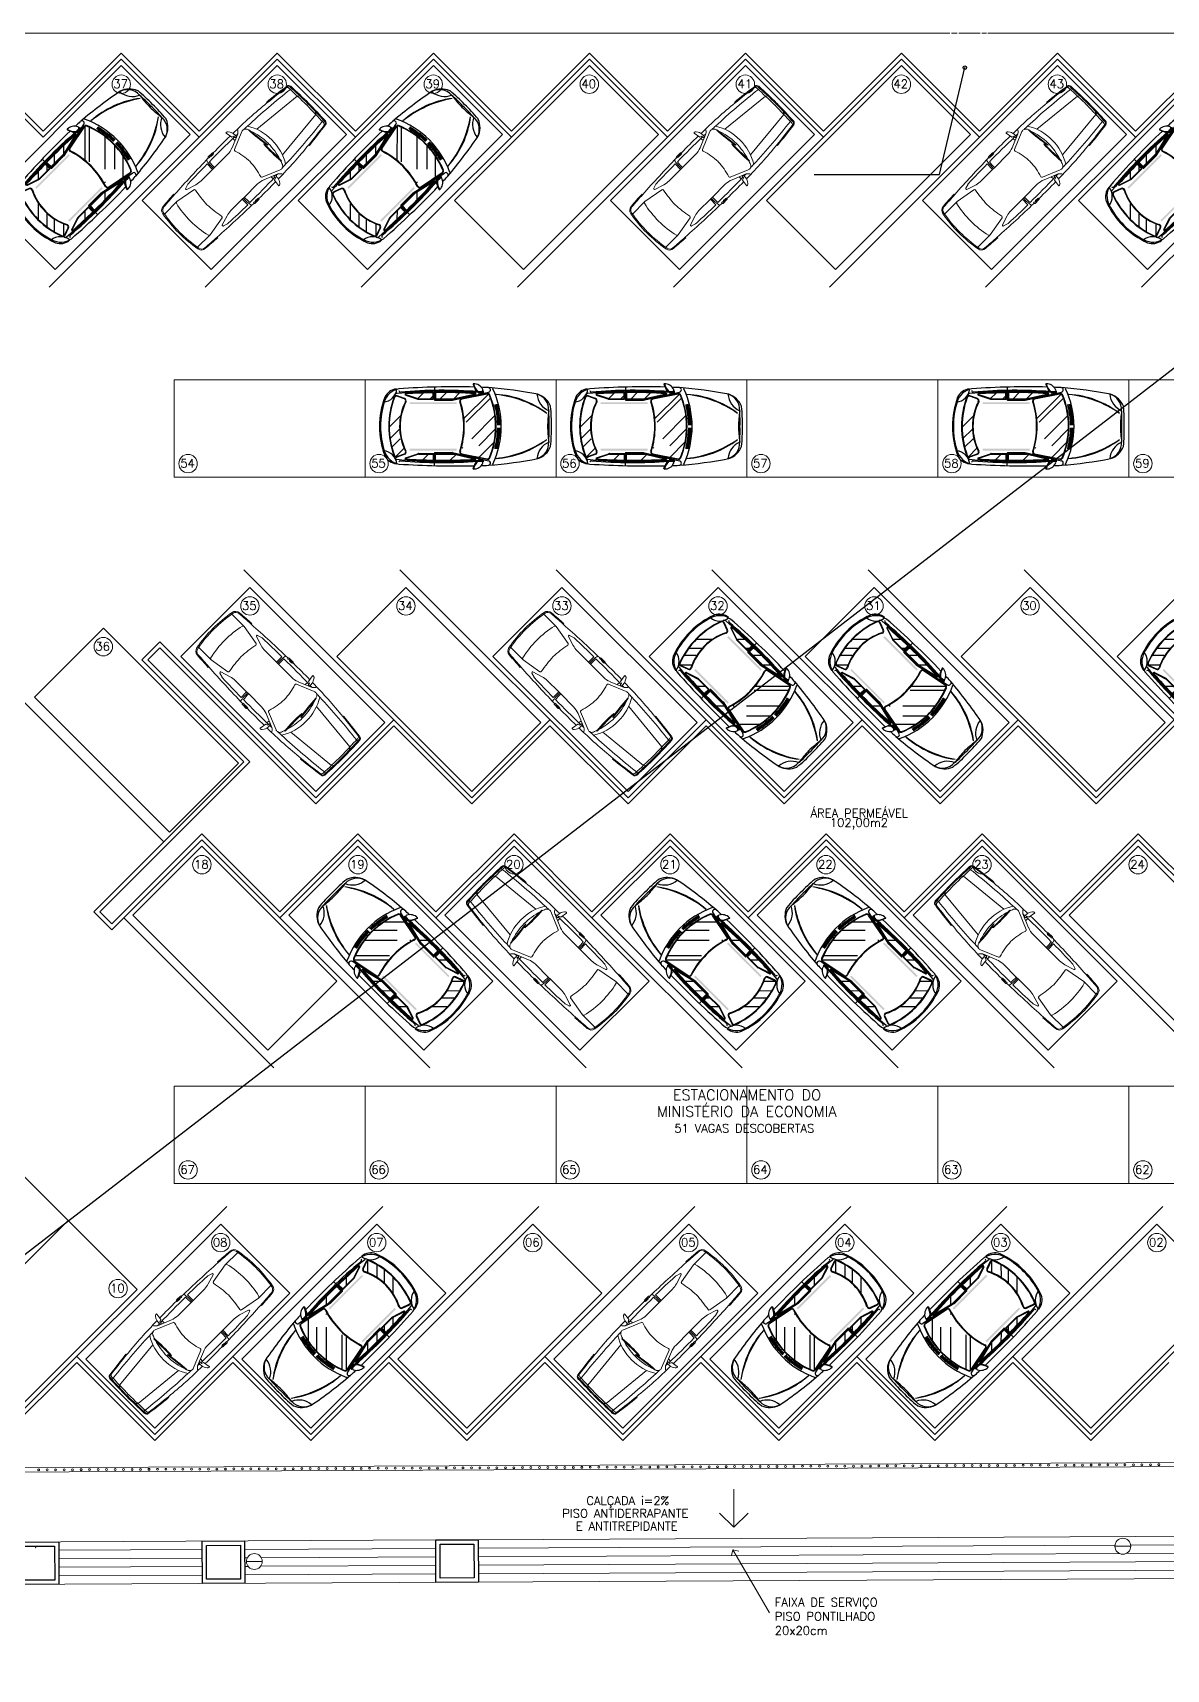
# Model space of a CAD drawing. Extents: x -1057 to 3416, y -340 to 4111.
# Drawn here: x -291.7 to -264.99, y 446.13 to 484.71 of the extents above; entities that cross this region are included whole.
import ezdxf
from ezdxf.enums import TextEntityAlignment as Align

# ---------------------------------------------------------------- set-up
doc = ezdxf.new("R2010")
doc.units = 0
doc.header["$LTSCALE"] = 50
doc.linetypes.add('CONTINU', pattern=[0])
doc.layers.add('0.1', color=8, linetype='Continuous', lineweight=13)
doc.layers.add('layout', color=1, linetype='Continuous')
doc.layers.add('medir projeto', color=6, linetype='Continuous')
doc.styles.add('60x100', font='romans.shx', dxfattribs={"height": 0.2})
doc.styles.add('80X50', font='romans.shx')
doc.styles.get("Standard").update_dxf_attribs({"font": 'romans.shx'})

# ---------------------------------------------------------------- blocks, each defined once
blk = doc.blocks.new('ÁREA')
for p in [(0.00005, 0.00376), (0, 0)]:
    blk.add_attdef('COMPARTIMENTO', text='', height=0.0025).set_placement(p, align=Align.CENTER)
at = {"color": 1}
for p in [(-0.00005, -0.00376), (-0.0001, -0.00752)]:
    blk.add_attdef('ÁREA', text='', height=0.002, dxfattribs=at).set_placement(p, align=Align.CENTER)
blk = doc.blocks.new('Car')
at = {"layer": 'layout', "color": 8}
for p, q in [((-53.8, -202.9), (-70.4, -128.8)), ((-67.3, -131.9), (-57, -183.8)), ((-66.3, -131.7), (-56.1, -183.6)), ((-15.9, -179.3), (-66, -129.1)), ((-8.4, -174.6), (-58.2, -124.8)), ((-44.4, -116.8), (-45.5, -110.7)), ((-42.5, -116.4), (-43.6, -110.2)), ((-41.1, -116), (-42, -109.8)), ((-39.1, -115.6), (-40.1, -109.4)), ((-37.2, -115.2), (-38.1, -108.9)), ((-35.8, -114.9), (-36.5, -108.6)), ((-33.8, -114.5), (-34.6, -108.2)), ((-31.8, -114.1), (-32.6, -107.8)), ((-30.4, -113.9), (-31, -107.6)), ((-28.4, -113.5), (-29, -107.4)), ((-26.4, -113.2), (-27.1, -107.2)), ((-25, -113), (-25.5, -107)), ((-23, -112.8), (-23.5, -106.4)), ((25.2, -163.1), (-22.1, -115.7)), ((-21.2, -112.5), (-21.3, -106.1)), ((-19.2, -112.3), (-19.3, -105.9)), ((-17.2, -112.1), (-17.4, -105.7)), ((-15.7, -111.9), (-15.7, -105.5)), ((-13.7, -111.8), (-13.7, -105.3)), ((-11.7, -111.6), (-11.7, -105.2)), ((-9.7, -111.5), (-9.7, -105.1)), ((-7.7, -111.4), (-7.7, -105)), ((-5.7, -111.3), (-5.7, -104.9)), ((-3.7, -111.3), (-3.7, -104.8)), ((3.7, -111.3), (3.7, -104.8)), ((39.6, -148.7), (5.2, -114.3)), ((5.7, -111.3), (5.7, -104.9)), ((7.7, -111.4), (7.7, -105)), ((9.7, -111.5), (9.7, -105.1)), ((11.7, -111.6), (11.7, -105.2)), ((13.7, -111.8), (13.7, -105.3)), ((15.7, -111.9), (15.7, -105.5)), ((17.2, -112.1), (17.4, -105.7)), ((19.2, -112.3), (19.3, -105.9)), ((21.2, -112.5), (21.3, -106.1)), ((23, -112.8), (23.5, -106.4)), ((25, -113), (25.5, -107)), ((26.4, -113.2), (27.1, -107.2)), ((28.4, -113.5), (29, -107.4)), ((30.4, -113.9), (31, -107.6)), ((31.8, -114.1), (32.6, -107.8)), ((63.1, -148), (32.6, -117.5)), ((33.8, -114.5), (34.6, -108.2)), ((35.8, -114.9), (36.5, -108.6)), ((37.2, -115.2), (38.1, -108.9)), ((39.1, -115.6), (40.1, -109.4)), ((41.1, -116), (42, -109.8)), ((42.5, -116.4), (43.6, -110.2)), ((44.4, -116.8), (45.5, -110.7)), ((53.8, -202.9), (70.4, -128.8)), ((56.1, -183.6), (66.3, -131.7)), ((57, -183.8), (67.3, -131.9)), ((-86.3, -160.6), (-73.2, -154.7)), ((-72.4, -154), (-71.3, -150.4)), ((-71.4, -149.7), (-71.5, -143.3)), ((-70.4, -149.4), (-70.5, -140)), ((-69.4, -149.1), (-69.5, -139.9)), ((-68.4, -148.9), (-68.7, -139.9)), ((-56.9, -198.5), (-67, -155.8)), ((-55.9, -198.3), (-66, -155.6)), ((55.9, -198.3), (66, -155.6)), ((56.9, -198.5), (67, -155.8)), ((68.4, -148.9), (68.7, -139.9)), ((69.4, -149.1), (69.5, -139.9)), ((70.4, -149.4), (70.5, -140)), ((72.4, -154), (71.3, -150.4)), ((71.4, -149.7), (71.5, -143.3)), ((86.3, -160.6), (73.2, -154.7)), ((-56.8, -200.2), (-68.8, -188.2)), ((-56.8, -237.2), (-56.8, -199.5)), ((-55.8, -237.2), (-55.8, -199.5)), ((44.8, -182.6), (43.4, -181.3)), ((55.8, -237.2), (55.8, -199.5)), ((56.8, -237.2), (56.8, -199.5)), ((69.3, -207.1), (57.6, -195.4)), ((-56.8, -227.8), (-69.3, -215.2)), ((-53.8, -238.7), (-53.8, -203.1)), ((53.8, -238.7), (53.8, -203.1)), ((-80.7, -239.7), (-54.8, -239.7)), ((-68.3, -237.2), (-69.2, -236.3)), ((-69.1, -237.2), (-56.8, -237.2)), ((-69.1, -238.2), (-56.8, -238.2)), ((-56.8, -241.4), (-69, -241.4)), ((-56.8, -242.4), (-69, -242.4)), ((-57, -273.8), (-68.3, -262.5)), ((-56.8, -248.7), (-62.9, -242.6)), ((-56.8, -272.4), (-56.8, -242.4)), ((-55.8, -272.4), (-55.8, -242.4)), ((80.7, -239.7), (54.8, -239.7)), ((55.8, -272.4), (55.8, -242.4)), ((69.1, -237.2), (56.8, -237.2)), ((69.1, -238.2), (56.8, -238.2)), ((56.8, -241.4), (69, -241.4)), ((56.8, -242.4), (69, -242.4)), ((56.8, -272.4), (56.8, -242.4)), ((68.3, -263.5), (56.8, -251.9)), ((-65.1, -298.3), (-57, -273.6)), ((-64.2, -298.6), (-56, -273.9)), ((-57.2, -300.9), (-62.7, -316.3)), ((-56.3, -301.3), (-61.8, -316.6)), ((61.9, -318.8), (44.9, -301.8)), ((64.2, -298.6), (56, -273.9)), ((61.8, -316.6), (56.3, -301.3)), ((65.1, -298.3), (57, -273.6)), ((62.7, -316.3), (57.2, -300.9)), ((1.6, -332.4), (-21.8, -309)), ((25.1, -330.6), (5.5, -311)), ((42.5, -327), (25.2, -309.8))]:
    blk.add_line(p, q, dxfattribs=at)
for centre, radius, start, end in [((-7.8, -326.7), 326.8, 88.6351, 95.7726), ((7.8, -326.7), 326.8, 84.2274, 91.3649), ((866.8, -205.6), 949.5, 169.2081, 175.3433), ((-34.3, -38.3), 32.9, 86.5625, 164.4958), ((-69, 10.4), 40, 274.3393, 336.719), ((-25.6, -41.2), 42.5, 111.779, 161.6544), ((122.7, -124.6), 188.5, 142.4297, 176.6237), ((155.6, -136.8), 222.3, 145.0929, 173.9605), ((-40.2, -4.5), 3, 97.674, 111.779), ((-10, -339.3), 334.6, 88.282, 93.8135), ((10.1, 328.4), 336.5, 262.7695, 268.2851), ((10, -339.3), 334.6, 86.1865, 91.718), ((-10.1, 328.4), 336.5, 271.7149, 277.2305), ((-155.6, -136.8), 222.3, 6.0395, 34.9071), ((-122.7, -124.6), 188.5, 3.3763, 37.5703), ((69, 10.4), 40, 203.281, 265.6607), ((34.3, -38.3), 32.9, 15.5042, 93.4375), ((40.2, -4.5), 3, 68.221, 82.326), ((25.6, -41.2), 42.5, 18.3456, 68.221), ((-866.8, -205.6), 949.5, 4.6567, 10.7919), ((1565.6, -198.2), 1646.7, 177.6205, 178.0972), ((-75, -129.5), 4.65, 8.7491, 183.5185), ((-77.8, -119.2), 1, 174.7727, 295.0781), ((0.5, -286.5), 183.7, 90, 115.0781), ((-62.4, -130.8), 5, 111.9536, 193.3017), ((-62.4, -130.8), 4, 111.9536, 193.5543), ((-64.4, -113.6), 1, 172.7258, 290.5969), ((0, -280.4), 167.2, 90.0065, 112.6232), ((0, -280.4), 166.2, 90.0085, 112.6252), ((-0.5, -286.5), 183.7, 64.9219, 90), ((0, -280.4), 167.2, 67.3768, 89.9935), ((0, -280.4), 166.2, 67.3768, 89.9935), ((62.4, -130.8), 4.01, 346.5287, 68.1294), ((64.4, -113.6), 1, 249.4031, 7.2742), ((62.4, -130.8), 5, 346.6983, 68.0464), ((75, -129.5), 4.65, 356.4815, 171.2509), ((77.8, -119.2), 1, 244.9219, 5.2273), ((-1565.6, -198.2), 1646.7, 1.9028, 2.3795), ((-67, -159.1), 20.4, 115.2032, 181.9349), ((-94.9, -128.7), 32, 283.4706, 317.3927), ((-86.5, -159.6), 1, 193.8166, 282.2331), ((1565.6, -198.2), 1646.7, 178.6017, 183.9759), ((-74.5, -143.4), 3, 0.889, 115.2032), ((940.7, -224.1), 1014.7, 175.8385, 184.8151), ((-72.5, -140.1), 1, 0.889, 98.0676), ((936.4, -221.1), 1008.4, 175.9397, 185.4333), ((-72.4, -149.7), 1, 287.9404, 0.889), ((-71.5, -140), 1, 0.889, 95.2234), ((-71.4, -149.4), 1, 285.265, 0.889), ((-70.5, -139.9), 1, 0.889, 92.3899), ((770.4, -218.9), 840.8, 175.6929, 181.2505), ((-70.4, -149.1), 1, 282.6212, 0.889), ((-69.7, -139.9), 1, 2.0031, 90.1843), ((770.4, -218.9), 839.8, 175.6943, 181.2501), ((-69.4, -148.9), 1, 280.1196, 2.0031), ((-67, -155.8), 1, 13.3017, 174.5453), ((67, -155.8), 1, 5.4547, 166.6983), ((-770.4, -218.9), 839.8, 358.7499, 4.3057), ((-936.4, -221.1), 1008.4, 354.5667, 4.0603), ((-770.4, -218.9), 840.8, 358.7495, 4.3071), ((69.4, -148.9), 1, 177.9969, 259.8804), ((69.7, -139.9), 1, 89.8157, 177.9969), ((70.4, -149.1), 1, 179.111, 257.3788), ((70.5, -139.9), 1, 87.6101, 179.111), ((71.4, -149.4), 1, 179.111, 254.735), ((71.5, -140), 1, 84.7766, 179.111), ((-940.7, -224.1), 1014.7, 355.1849, 4.1615), ((94.9, -128.7), 32, 222.6073, 256.5294), ((72.4, -149.7), 1, 179.111, 252.0596), ((72.5, -140.1), 1, 81.9324, 179.111), ((74.5, -143.4), 3, 64.7968, 179.111), ((73.4, -153.7), 1, 196.4299, 257.7669), ((67, -159.1), 20.4, 358.0651, 64.7968), ((-1565.6, -198.2), 1646.7, 356.0241, 1.3983), ((86.5, -159.6), 1, 257.7669, 346.1834), ((-52.2, -182.7), 5, 193.3017, 287.8184), ((-60.8, -199.5), 4, 360, 13.3017), ((-52.2, -182.7), 4, 193.5543, 287.8184), ((-60.8, -199.5), 5, 0, 13.3017), ((0, -345), 166.5, 90, 107.8184), ((0, -345), 165.5, 90, 107.8184), ((0, -345), 166.5, 72.1816, 90), ((0, -345), 165.5, 72.1816, 90), ((52.2, -182.7), 5, 252.1816, 346.6983), ((52.2, -182.7), 4, 252.1816, 346.4457), ((60.8, -199.5), 5, 166.6983, 180), ((60.8, -199.5), 4, 166.6983, 180), ((-54.8, -203.1), 1, 0, 13.3017), ((54.8, -203.1), 1, 166.6983, 180), ((-69.1, -237.2), 1, 181.5835, 270), ((-69, -242.4), 1, 90, 181.1066), ((9004.6, 48.7), 9079.4, 181.83701, 182.18864), ((9004.6, 48.7), 9078.4, 181.83709, 182.18858), ((-56.8, -237.2), 1, 270, 0), ((-56.8, -242.4), 1, 0, 90), ((-54.8, -238.7), 1, 270, 0), ((54.8, -238.7), 1, 180, 270), ((56.8, -237.2), 1, 180, 270), ((56.8, -242.4), 1, 90, 180), ((-9004.6, 48.7), 9078.4, 357.81142, 358.16291), ((-9004.6, 48.7), 9079.4, 357.81136, 358.16299), ((69, -242.4), 1, 358.8934, 90), ((69.1, -237.2), 1, 270, 358.4165), ((-66.1, -298), 2, 183.0738, 341.6525), ((-66.1, -298), 1, 183.4405, 341.6525), ((-52.5, -302.6), 5, 63.1357, 160.3462), ((-60.8, -272.4), 4, 341.6525, 360), ((-52.5, -302.6), 4, 63.1357, 160.3462), ((-60.8, -272.4), 5, 341.6525, 360), ((0, -198.9), 112.2, 243.1357, 270), ((0, -198.9), 111.2, 243.1357, 270), ((0, -198.9), 111.2, 270, 296.8643), ((0, -198.9), 112.2, 270, 296.8643), ((52.5, -302.6), 5, 19.6538, 116.8643), ((52.5, -302.6), 4, 19.6538, 116.8643), ((60.8, -272.4), 5, 180, 198.3475), ((60.8, -272.4), 4, 180, 198.3475), ((66.1, -298), 2, 198.3475, 356.9262), ((66.1, -298), 1, 198.3475, 356.5595), ((-39.1, -305.6), 38.6, 190.1502, 253.6248), ((-79.7, -346.5), 30, 5.2584, 84.7128), ((-46.8, -314.4), 30, 185.5819, 244.441), ((-73.3, -309.4), 3, 270, 5.5819), ((-62.6, -316.1), 5, 185.4333, 247.7979), ((-58, -317.9), 5, 160.3462, 249.5059), ((-58, -317.9), 4, 160.3462, 249.5059), ((0, -162.8), 170.6, 249.5059, 270), ((0, -162.8), 169.6, 249.5059, 270), ((0, -162.8), 169.6, 270, 290.4941), ((0, -162.8), 170.6, 270, 290.4941), ((79.7, -346.5), 30, 95.2872, 174.7416), ((39.1, -305.6), 38.6, 286.3752, 349.8498), ((58, -317.9), 4, 290.4941, 19.6538), ((58, -317.9), 5, 290.4941, 19.6538), ((46.8, -314.4), 30, 295.559, 354.4181), ((62.6, -316.1), 5, 292.2021, 354.5667), ((73.3, -309.4), 3, 174.4181, 270), ((0, -181.6), 170.6, 249.5059, 270), ((0, -181.6), 168.6, 252.2391, 270), ((0, -181.6), 170.6, 270, 290.4941), ((0, -181.6), 168.6, 270, 287.7609)]:
    blk.add_arc(centre, radius, start, end, dxfattribs=at)
for points in [[(-49.6, -290.4), (-45.8, -290.4), (-49.6, -194), (-45.8, -194)], [(49.6, -290.4), (45.8, -290.4), (49.6, -194), (45.8, -194)]]:
    blk.add_solid(points, dxfattribs=at)
blk = doc.blocks.new('TEMPRA3')
for p, q in [((-0.157, 0.823), (-0.131, 0.862)), ((-0.075, 0.872), (-0.101, 0.713)), ((-0.085, 0.882), (-0.082, 0.882)), ((-1.26, 0.697), (-1.26, 0.716)), ((0.058, 0.464), (-0.363, 0.637)), ((0.069, 0.533), (-0.261, 0.669)), ((-0.101, 0.713), (-0.151, 0.694)), ((-0.151, 0.694), (-0.151, 0.656)), ((-0.098, 0.674), (-0.098, 0.602)), ((0.687, 0.496), (0.259, 0.496)), ((0.756, 0.496), (0.756, 0.679)), ((1.136, 0.496), (0.756, 0.496)), ((1.287, 0.519), (1.517, 0.592)), ((1.406, 0.471), (1.886, 0.553)), ((1.515, 0.629), (1.414, 0.659)), ((1.806, 0.709), (1.807, 0.728)), ((-1.26, -0.697), (-1.26, -0.716)), ((0.058, -0.464), (-0.363, -0.637)), ((0.069, -0.533), (-0.261, -0.669)), ((-0.151, -0.694), (-0.151, -0.656)), ((-0.101, -0.713), (-0.151, -0.694)), ((-0.075, -0.872), (-0.101, -0.713)), ((-0.098, -0.674), (-0.098, -0.602)), ((0.687, -0.496), (0.259, -0.496)), ((1.136, -0.496), (0.756, -0.496)), ((0.756, -0.496), (0.756, -0.679)), ((1.287, -0.519), (1.517, -0.592)), ((1.406, -0.471), (1.886, -0.553)), ((1.515, -0.629), (1.414, -0.659)), ((1.806, -0.709), (1.807, -0.728)), ((-0.157, -0.823), (-0.131, -0.862)), ((-0.085, -0.882), (-0.082, -0.882))]:
    blk.add_line(p, q)
at = {"color": 9}
for p, q in [((0.49, 0.777), (0.614, 0.777)), ((-1.875, 0.533), (-1.914, 0.533)), ((-1.881, 0.307), (-0.653, 0.428)), ((-1.869, 0.63), (-1.647, 0.654)), ((-0.527, 0.509), (-0.536, 0.509)), ((-0.536, 0.509), (-0.532, -0.064)), ((0.49, 0.767), (0.567, 0.767)), ((0.577, 0.757), (0.577, 0.748)), ((0.634, 0.757), (0.634, 0.748)), ((0.687, 0.496), (0.756, 0.496)), ((1.886, 0.553), (2.3, 0.553)), ((-1.881, 0.307), (-1.924, 0.254)), ((-0.568, 0.016), (-0.577, 0.017)), ((-0.568, 0.015), (-0.577, 0.014)), ((-0.577, 0.014), (-0.51, -0.555)), ((-1.881, -0.308), (-1.924, -0.255)), ((-1.881, -0.307), (-0.653, -0.428)), ((-0.532, -0.064), (-0.523, -0.064)), ((-1.875, -0.533), (-1.914, -0.533)), ((-1.869, -0.631), (-1.647, -0.655)), ((-0.51, -0.555), (-0.501, -0.554)), ((0.49, -0.767), (0.567, -0.767)), ((0.577, -0.757), (0.577, -0.748)), ((0.634, -0.757), (0.634, -0.748)), ((0.687, -0.496), (0.756, -0.496)), ((1.886, -0.553), (2.3, -0.553)), ((0.49, -0.777), (0.614, -0.777))]:
    blk.add_line(p, q, dxfattribs=at)
for points in [[(0.486, 0.76), (0.486, 0.749, 0.414214), (0.496, 0.739), (0.558, 0.739, 0.414214), (0.568, 0.749), (0.568, 0.759)], [(0.486, -0.76), (0.486, -0.749, -0.414214), (0.496, -0.739), (0.558, -0.739, -0.414214), (0.568, -0.749), (0.568, -0.759)]]:
    blk.add_lwpolyline(points, format="xyb", dxfattribs=at)
for centre, radius, start, end in [((0.052, 0.685), 0.25, 146.5293, 160.4209), ((-0.079, 0.816), 0.0696, 117.5198, 138.9652), ((-0.092, 0.841), 0.0416, 80.8067, 117.5198), ((-0.083, 0.874), 0.00833, 350.8067, 80.8067), ((46.287, -1.061), 48.25, 178.0551, 178.7396), ((-1.864, 0.574), 0.07, 98.0767, 178.0551), ((0.026, -12.748), 13.526, 95.4579, 98.0767), ((-0.091, -10.408), 11.166, 90.4891, 96.0118), ((1.08, -0.033), 1.689, 163.0258, 178.8872), ((1.08, -0.033), 1.689, 158.4883, 161.8833), ((-0.403, 0.55), 0.0959, 65.2249, 157.5632), ((0.355, -17.256), 17.935, 91.743, 91.9698), ((0.075, 0.7), 0.267, 168.223, 189.9837), ((-0.143, 0.755), 0.0434, 160.4209, 180), ((0.355, -17.256), 17.935, 88.9571, 91.6179), ((0.213, -22.305), 23.067, 89.3717, 90.7606), ((1.496, -0.036), 1.496, 161.9012, 178.6096), ((0.046, 0.438), 0.0288, 340.8387, 65.2249), ((0.259, 0.996), 0.5, 247.6625, 270), ((0.213, -22.305), 23.067, 89.0973, 89.3437), ((0.115, -25.837), 26.599, 86.3544, 88.8806), ((-0.298, 0.555), 0.987, 356.5337, 7.1274), ((0.636, -17.099), 17.778, 87.5716, 89.6146), ((1.136, 0.996), 0.5, 270, 287.5892), ((1.415, 0.442), 0.03, 107.5892, 190.5643), ((-1.901, -0.176), 3.343, 3.0173, 10.5643), ((1.385, 0.564), 0.1, 73.296, 87.5716), ((1.509, 0.61), 0.02, 295.0881, 73.296), ((0.028, -29.336), 30.117, 85.8738, 86.6125), ((1.892, 0.523), 0.03, 17.6685, 101.6613), ((-0.298, 0.005), 2.281, 359.8835, 13.3775), ((2.183, 0.56), 0.144, 10.2757, 85.2864), ((-1.242, -0.033), 3.619, 0.5277, 9.8398), ((1.08, 0.033), 1.689, 181.1128, 199.382), ((-1.901, 0.176), 3.343, 349.4357, 356.9827), ((-0.298, -0.005), 2.281, 346.6225, 0.1165), ((-1.242, 0.033), 3.619, 350.1602, 359.4723), ((46.287, 1.06), 48.25, 181.2604, 181.9449), ((1.496, 0.036), 1.496, 181.3904, 198.0988), ((-1.864, -0.575), 0.07, 181.9449, 261.9233), ((0.026, 12.748), 13.526, 261.9735, 264.5421), ((-0.091, 10.408), 11.166, 263.9882, 269.5109), ((1.08, 0.033), 1.689, 200.3288, 201.5117), ((1.08, 0.033), 1.689, 200.3288, 201.5117), ((-0.403, -0.55), 0.0959, 202.4368, 294.7751), ((0.355, 17.256), 17.935, 268.0302, 268.257), ((0.075, -0.7), 0.267, 170.0163, 191.777), ((-0.143, -0.755), 0.0434, 180, 199.5791), ((0.052, -0.685), 0.25, 199.5791, 213.4707), ((0.355, 17.256), 17.935, 268.3821, 271.0429), ((0.213, 22.305), 23.067, 269.2394, 270.6283), ((0.046, -0.438), 0.0288, 294.7751, 19.1613), ((0.259, -0.996), 0.5, 90, 112.3375), ((0.213, 22.305), 23.067, 270.6563, 270.9027), ((0.115, 25.837), 26.599, 271.1194, 273.6456), ((-0.298, -0.555), 0.987, 352.8726, 3.4663), ((0.636, 17.099), 17.778, 270.3854, 272.4284), ((1.136, -0.996), 0.5, 72.4108, 90), ((1.415, -0.442), 0.03, 169.4357, 252.4108), ((1.385, -0.564), 0.1, 272.4284, 286.704), ((1.509, -0.61), 0.02, 286.704, 64.9119), ((0.028, 29.336), 30.117, 273.3875, 274.1262), ((1.892, -0.523), 0.03, 258.3387, 342.3315), ((2.183, -0.56), 0.144, 274.7136, 349.7243), ((-0.079, -0.816), 0.0696, 221.0348, 242.4802), ((-0.092, -0.841), 0.0416, 242.4802, 279.1933), ((-0.083, -0.874), 0.00833, 279.1933, 9.1933)]:
    blk.add_arc(centre, radius, start, end)
for centre, radius, start, end in [((0.49, 0.751), 0.0263, 91.9264, 184.8104), ((0.614, 0.757), 0.02, 0, 90), ((19.555, -0.393), 21.489, 177.397, 178.9536), ((-1.862, 0.581), 0.05, 97.8958, 177.1673), ((43.913, -1.002), 45.813, 178.0177, 178.7486), ((0.137, -16.634), 17.284, 92.2713, 96.6835), ((-1.822, 0.581), 0.05, 97.8958, 177.1673), ((0.026, -12.748), 13.506, 95.4656, 97.8958), ((0.402, 0.031), 1.126, 147.4954, 181.5953), ((0.192, -19.533), 20.183, 91.7794, 92.1012), ((-4.071, 0.196), 3.558, 355.8109, 5.0412), ((-0.144, 0.846), 0.212, 204.7842, 236.5367), ((-0.17, 0.661), 0.0195, 202.2729, 342.8001), ((0.47, 0.753), 0.0061, 200.0424, 315.2534), ((0.49, 0.751), 0.0164, 92.1313, 187.2433), ((0.567, 0.757), 0.01, 0, 90), ((0.606, 0.816), 0.0733, 246.8341, 293.1659), ((-0.263, 0.555), 0.987, 356.5337, 11.7667), ((0.027, -29.37), 30.131, 85.8821, 86.6147), ((2.181, 0.569), 0.115, 10.4548, 85.2928), ((-1.236, -0.033), 3.585, 0.5327, 10.015), ((43.913, 1.002), 45.813, 181.2514, 181.9823), ((0.402, -0.031), 1.126, 178.4047, 212.5046), ((-4.057, -0.683), 3.558, 2.0761, 11.3064), ((-1.236, 0.033), 3.585, 349.985, 359.4673), ((19.555, 0.392), 21.489, 181.0464, 182.603), ((-1.862, -0.581), 0.05, 182.8327, 262.1042), ((0.137, 16.634), 17.284, 263.3165, 267.7287), ((-1.822, -0.581), 0.05, 182.8327, 262.1042), ((0.026, 12.748), 13.506, 262.1042, 264.5344), ((0.192, 19.533), 20.183, 267.8988, 268.2206), ((-0.144, -0.846), 0.212, 123.4633, 155.2158), ((-0.17, -0.661), 0.0195, 17.1999, 157.7271), ((0.47, -0.753), 0.0061, 44.7466, 159.9576), ((0.49, -0.751), 0.0263, 175.1896, 268.0736), ((0.49, -0.751), 0.0164, 172.7567, 267.8687), ((0.567, -0.757), 0.01, 270, 0), ((0.606, -0.816), 0.0733, 66.8341, 113.1659), ((0.614, -0.757), 0.02, 270, 360), ((-0.263, -0.555), 0.987, 348.2333, 3.4663), ((0.027, 29.37), 30.131, 273.3853, 274.1179), ((2.181, -0.569), 0.115, 274.7072, 349.5452)]:
    blk.add_arc(centre, radius, start, end, dxfattribs=at)
blk = doc.blocks.new('_Open90')
at = {"color": 0, "linetype": 'ByBlock', "lineweight": -2}
for p, q in [((0, 0), (-1, 0)), ((-0.5, 0.5), (0, 0)), ((0, 0), (-0.5, -0.5))]:
    blk.add_line(p, q, dxfattribs=at)

msp = doc.modelspace()

# ---------------------------------------------------------------- linework, layer by layer
at = {"layer": '0.1', "color": 8}
for p, q in [((-299.475, 484.7), (-270.088, 484.7)), ((-270.05, 484.7), (-269.913, 484.7)), ((-269.873, 484.7), (-269.373, 484.7)), ((-269.333, 484.7), (-269.225, 484.7)), ((-269.188, 484.7), (-244.113, 484.7)), ((-293.289, 484.223), (-291.45, 482.384)), ((-289.612, 484.223), (-291.45, 482.384)), ((-289.612, 484.223), (-287.773, 482.384)), ((-285.935, 484.223), (-287.773, 482.384)), ((-285.935, 484.223), (-284.096, 482.384)), ((-282.258, 484.223), (-284.096, 482.384)), ((-282.258, 484.223), (-280.419, 482.384)), ((-278.581, 484.223), (-280.419, 482.384)), ((-278.581, 484.223), (-276.742, 482.384)), ((-274.904, 484.223), (-276.742, 482.384)), ((-274.904, 484.223), (-273.065, 482.384)), ((-271.227, 484.223), (-273.065, 482.384)), ((-271.227, 484.223), (-269.388, 482.384)), ((-267.55, 484.223), (-269.388, 482.384)), ((-267.55, 484.223), (-265.711, 482.384)), ((-263.873, 484.223), (-265.711, 482.384)), ((-293.289, 484.081), (-291.45, 482.243)), ((-289.612, 484.081), (-291.45, 482.243)), ((-285.935, 484.081), (-291.309, 478.707)), ((-289.612, 484.081), (-287.773, 482.243)), ((-282.258, 484.081), (-287.632, 478.707)), ((-285.935, 484.081), (-284.096, 482.243)), ((-278.581, 484.081), (-283.955, 478.707)), ((-282.258, 484.081), (-280.419, 482.243)), ((-274.904, 484.081), (-280.278, 478.707)), ((-278.581, 484.081), (-276.742, 482.243)), ((-271.227, 484.081), (-276.601, 478.707)), ((-274.904, 484.081), (-273.065, 482.243)), ((-267.55, 484.081), (-272.924, 478.707)), ((-271.227, 484.081), (-269.388, 482.243)), ((-263.873, 484.081), (-269.247, 478.707)), ((-267.55, 484.081), (-265.711, 482.243)), ((-260.196, 484.081), (-265.57, 478.707)), ((-286.721, 472.047), (-283.186, 468.512)), ((-277.67, 466.673), (-283.044, 472.047)), ((-273.993, 466.673), (-279.367, 472.047)), ((-270.317, 466.673), (-275.691, 472.047)), ((-272.014, 472.047), (-268.478, 468.512)), ((-262.963, 466.673), (-268.337, 472.047)), ((-288.701, 470.35), (-289.126, 469.926)), ((-285.024, 466.673), (-288.701, 470.35)), ((-289.126, 469.926), (-286.721, 467.522)), ((-288.701, 470.209), (-288.984, 469.926)), ((-288.984, 469.926), (-286.58, 467.522)), ((-285.024, 466.532), (-288.701, 470.209)), ((-292.143, 469.171), (-288.608, 465.635)), ((-283.186, 468.512), (-285.024, 466.673)), ((-283.186, 468.37), (-285.024, 466.532)), ((-281.347, 466.673), (-283.186, 468.512)), ((-281.347, 466.532), (-283.186, 468.37)), ((-279.509, 468.512), (-281.347, 466.673)), ((-279.509, 468.37), (-281.347, 466.532)), ((-277.67, 466.532), (-279.509, 468.37)), ((-275.832, 468.512), (-277.67, 466.673)), ((-275.832, 468.37), (-277.67, 466.532)), ((-273.993, 466.532), (-275.832, 468.37)), ((-272.155, 468.512), (-273.993, 466.673)), ((-272.155, 468.37), (-273.993, 466.532)), ((-270.317, 466.532), (-272.155, 468.37)), ((-268.478, 468.512), (-270.317, 466.673)), ((-268.478, 468.37), (-270.317, 466.532)), ((-266.64, 466.673), (-268.478, 468.512)), ((-266.64, 466.532), (-268.478, 468.37)), ((-264.801, 468.512), (-266.64, 466.673)), ((-264.801, 468.37), (-266.64, 466.532)), ((-286.721, 467.522), (-290.257, 463.986)), ((-286.58, 467.522), (-290.116, 463.986)), ((-289.833, 463.703), (-287.711, 465.825)), ((-289.833, 463.562), (-287.711, 465.683)), ((-287.711, 465.825), (-285.873, 463.986)), ((-287.711, 465.683), (-282.337, 460.309)), ((-285.873, 463.986), (-284.034, 465.825)), ((-285.873, 463.845), (-284.034, 465.683)), ((-284.034, 465.825), (-282.196, 463.986)), ((-284.034, 465.683), (-278.66, 460.309)), ((-282.196, 463.986), (-280.357, 465.825)), ((-282.196, 463.845), (-280.357, 465.683)), ((-280.357, 465.825), (-278.519, 463.986)), ((-280.357, 465.683), (-278.519, 463.845)), ((-278.519, 463.986), (-276.68, 465.825)), ((-278.519, 463.845), (-276.68, 465.683)), ((-276.68, 465.825), (-274.842, 463.986)), ((-276.68, 465.683), (-271.306, 460.309)), ((-274.842, 463.986), (-273.004, 465.825)), ((-274.842, 463.845), (-273.004, 465.683)), ((-273.004, 465.825), (-271.165, 463.986)), ((-273.004, 465.683), (-267.63, 460.309)), ((-271.165, 463.986), (-269.327, 465.825)), ((-271.165, 463.845), (-269.327, 465.683)), ((-269.327, 465.825), (-267.488, 463.986)), ((-269.327, 465.683), (-263.953, 460.309)), ((-267.488, 463.986), (-265.65, 465.825)), ((-267.488, 463.845), (-265.65, 465.683)), ((-265.65, 465.825), (-263.811, 463.986)), ((-265.65, 465.683), (-263.811, 463.845)), ((-290.257, 463.986), (-289.833, 463.562)), ((-290.116, 463.986), (-289.833, 463.703)), ((-289.55, 463.845), (-286.014, 460.309)), ((-278.519, 463.845), (-274.983, 460.309)), ((-292.4, 451.765), (-287.126, 457.04)), ((-288.823, 451.666), (-283.449, 457.04)), ((-285.146, 451.666), (-279.772, 457.04)), ((-281.469, 451.666), (-276.095, 457.04)), ((-277.792, 451.666), (-272.418, 457.04)), ((-274.115, 451.666), (-268.741, 457.04)), ((-270.438, 451.666), (-265.064, 457.04)), ((-266.761, 451.666), (-261.387, 457.04)), ((-292.4, 451.624), (-290.661, 453.363)), ((-288.823, 451.666), (-290.661, 453.504)), ((-288.823, 451.525), (-290.661, 453.363)), ((-288.823, 451.525), (-286.984, 453.363)), ((-285.146, 451.666), (-286.984, 453.504)), ((-285.146, 451.525), (-286.984, 453.363)), ((-285.146, 451.525), (-283.307, 453.363)), ((-281.469, 451.666), (-283.307, 453.504)), ((-281.469, 451.525), (-283.307, 453.363)), ((-281.469, 451.525), (-279.63, 453.363)), ((-277.792, 451.666), (-279.63, 453.504)), ((-277.792, 451.525), (-279.63, 453.363)), ((-277.792, 451.525), (-275.954, 453.363)), ((-274.115, 451.666), (-275.954, 453.504)), ((-274.115, 451.525), (-275.954, 453.363)), ((-274.115, 451.525), (-272.277, 453.363)), ((-270.438, 451.666), (-272.277, 453.504)), ((-270.438, 451.525), (-272.277, 453.363)), ((-270.438, 451.525), (-268.6, 453.363)), ((-266.761, 451.666), (-268.6, 453.504)), ((-266.761, 451.525), (-268.6, 453.363)), ((-266.761, 451.525), (-264.923, 453.363)), ((-297.901, 450.85), (-256.594, 451.041)), ((-297.934, 450.75), (-256.525, 450.942)), ((-275.175, 450.378), (-275.175, 449.476)), ((-275.175, 449.476), (-275.511, 449.807)), ((-275.175, 449.476), (-274.839, 449.807)), ((-297.81, 449.1), (-282.201, 449.177)), ((-281.212, 448.982), (-266.194, 449.056)), ((-281.201, 449.182), (-258.927, 449.292)), ((-265.823, 449.058), (-259.16, 449.09)), ((-291.085, 448.933), (-287.704, 448.95)), ((-291.084, 448.733), (-287.703, 448.75)), ((-286.704, 448.955), (-282.2, 448.977)), ((-286.703, 448.755), (-286.644, 448.755)), ((-286.29, 448.668), (-286.665, 448.67)), ((-286.311, 448.756), (-282.199, 448.777)), ((-281.199, 448.782), (-266.082, 448.856)), ((-281.199, 448.582), (-259.626, 448.688)), ((-265.821, 449.028), (-266.196, 449.03)), ((-265.933, 448.857), (-259.393, 448.889)), ((-297.928, 448.099), (-259.042, 448.291)), ((-291.083, 448.533), (-287.702, 448.55)), ((-291.082, 448.333), (-287.701, 448.35)), ((-286.702, 448.555), (-286.626, 448.555)), ((-286.701, 448.355), (-282.198, 448.377)), ((-286.327, 448.556), (-282.198, 448.577)), ((-282.097, 448.277), (-281.297, 448.281)), ((-281.198, 448.382), (-259.859, 448.487)), ((-287.6, 448.25), (-286.8, 448.254))]:
    msp.add_line(p, q, dxfattribs=at)
at = {"layer": '0.1', "color": 8, "linetype": 'CONTINU', "lineweight": -2}
for p, q in [((-270.33, 481.367), (-269.733, 483.884)), ((-273.287, 481.367), (-270.33, 481.367))]:
    msp.add_line(p, q, dxfattribs=at)
at = {"layer": '0.1', "color": 8}
for points in [[(-292.794, 480.749), (-291.167, 479.123), (-287.985, 482.305), (-289.612, 483.931)], [(-289.117, 480.749), (-287.49, 479.123), (-284.308, 482.305), (-285.935, 483.931)], [(-285.44, 480.749), (-283.813, 479.123), (-280.631, 482.305), (-282.258, 483.931)], [(-281.763, 480.749), (-280.136, 479.123), (-276.954, 482.305), (-278.581, 483.931)], [(-278.086, 480.749), (-276.459, 479.123), (-273.277, 482.305), (-274.904, 483.931)], [(-274.409, 480.749), (-272.783, 479.123), (-269.601, 482.305), (-271.227, 483.931)], [(-270.732, 480.749), (-269.106, 479.123), (-265.924, 482.305), (-267.55, 483.931)], [(-267.055, 480.749), (-265.429, 479.123), (-262.247, 482.305), (-263.873, 483.931)], [(-283.398, 468.45), (-285.024, 466.823), (-288.206, 470.005), (-286.58, 471.632)], [(-279.721, 468.45), (-281.347, 466.823), (-284.529, 470.005), (-282.903, 471.632)], [(-276.044, 468.45), (-277.67, 466.823), (-280.852, 470.005), (-279.226, 471.632)], [(-272.367, 468.45), (-273.993, 466.823), (-277.175, 470.005), (-275.549, 471.632)], [(-268.69, 468.45), (-270.317, 466.823), (-273.498, 470.005), (-271.872, 471.632)], [(-265.013, 468.45), (-266.64, 466.823), (-269.822, 470.005), (-268.195, 471.632)], [(-261.336, 468.45), (-262.963, 466.823), (-266.145, 470.005), (-264.518, 471.632)], [(-286.852, 467.491), (-288.478, 465.864), (-291.66, 469.046), (-290.034, 470.673)], [(-284.529, 462.351), (-286.156, 460.725), (-289.338, 463.907), (-287.711, 465.533)], [(-280.852, 462.351), (-282.479, 460.725), (-285.661, 463.907), (-284.034, 465.533)], [(-277.175, 462.351), (-278.802, 460.725), (-281.984, 463.907), (-280.357, 465.533)], [(-273.498, 462.351), (-275.125, 460.725), (-278.307, 463.907), (-276.68, 465.533)], [(-269.822, 462.351), (-271.448, 460.725), (-274.63, 463.907), (-273.004, 465.533)], [(-266.145, 462.351), (-267.771, 460.725), (-270.953, 463.907), (-269.327, 465.533)], [(-262.468, 462.351), (-264.094, 460.725), (-267.276, 463.907), (-265.65, 465.533)], [(-285.641, 454.998), (-287.267, 456.624), (-290.449, 453.442), (-288.823, 451.816)], [(-281.964, 454.998), (-283.59, 456.624), (-286.772, 453.442), (-285.146, 451.816)], [(-278.287, 454.998), (-279.913, 456.624), (-283.095, 453.442), (-281.469, 451.816)], [(-274.61, 454.998), (-276.236, 456.624), (-279.418, 453.442), (-277.792, 451.816)], [(-270.933, 454.998), (-272.559, 456.624), (-275.741, 453.442), (-274.115, 451.816)], [(-267.256, 454.998), (-268.882, 456.624), (-272.064, 453.442), (-270.438, 451.816)], [(-263.579, 454.998), (-265.206, 456.624), (-268.387, 453.442), (-266.761, 451.816)]]:
    msp.add_lwpolyline(points, close=True, dxfattribs=at)
for points in [[(-256.867, 474.227), (-288.367, 474.227), (-288.367, 476.527), (-256.867, 476.527)], [(-283.867, 474.227), (-283.867, 476.527)], [(-279.367, 474.227), (-279.367, 476.527)], [(-274.867, 474.227), (-274.867, 476.527)], [(-270.367, 474.227), (-270.367, 476.527)], [(-265.867, 474.227), (-265.867, 476.527)], [(-289.236, 455.08), (-295.741, 461.585), (-298.923, 458.403)], [(-256.867, 457.578), (-288.367, 457.578), (-288.367, 459.878), (-256.867, 459.878)], [(-283.867, 457.578), (-283.867, 459.878)], [(-279.367, 457.578), (-279.367, 459.878)], [(-274.867, 457.578), (-274.867, 459.878)], [(-270.367, 457.578), (-270.367, 459.878)], [(-265.867, 457.578), (-265.867, 459.878)], [(-298.923, 458.403), (-292.418, 451.898), (-289.236, 455.08)], [(-290.862, 456.706), (-294.044, 453.524)]]:
    msp.add_lwpolyline(points, dxfattribs=at)
at = {"layer": '0.1', "color": 8, "linetype": 'CONTINU', "lineweight": -2}
for points in [[(-291.086, 449.133), (-291.081, 448.133), (-292.081, 448.128), (-292.086, 449.128), (-291.086, 449.133)], [(-286.705, 449.155), (-286.7, 448.155), (-287.7, 448.15), (-287.705, 449.15), (-286.705, 449.155)], [(-286.804, 449.054), (-286.8, 448.254), (-287.6, 448.25), (-287.604, 449.05), (-286.804, 449.054)], [(-281.201, 449.182), (-281.197, 448.182), (-282.197, 448.177), (-282.201, 449.177), (-281.201, 449.182)], [(-281.301, 449.081), (-281.297, 448.281), (-282.097, 448.277), (-282.101, 449.077), (-281.301, 449.081)], [(-291.185, 449.032), (-291.181, 448.232), (-291.981, 448.228), (-291.985, 449.028), (-291.185, 449.032)]]:
    msp.add_lwpolyline(points, dxfattribs=at)
at = {"layer": '0.1', "color": 7}
msp.add_lwpolyline([(-275.098, 448.775), (-274.333, 447.459)], dxfattribs=at)
at = {"layer": '0.1', "color": 8, "linetype": 'CONTINU', "lineweight": -2}
msp.add_circle((-269.733, 483.884), 0.0423, dxfattribs=at)
at = {"layer": '0.1', "color": 8}
for centre, radius in [((-289.613, 483.494), 0.217), ((-285.936, 483.494), 0.217), ((-282.259, 483.494), 0.217), ((-278.582, 483.494), 0.217), ((-274.905, 483.494), 0.217), ((-271.228, 483.494), 0.217), ((-267.551, 483.494), 0.217), ((-288.037, 474.55), 0.217), ((-283.537, 474.55), 0.217), ((-279.037, 474.55), 0.217), ((-274.537, 474.55), 0.217), ((-270.037, 474.55), 0.217), ((-265.537, 474.55), 0.217), ((-286.581, 471.194), 0.217), ((-282.904, 471.194), 0.217), ((-279.227, 471.194), 0.217), ((-275.55, 471.194), 0.217), ((-271.873, 471.194), 0.217), ((-268.196, 471.194), 0.217), ((-290.035, 470.235), 0.217), ((-287.713, 465.096), 0.217), ((-284.036, 465.096), 0.217), ((-280.359, 465.096), 0.217), ((-276.682, 465.096), 0.217), ((-273.005, 465.096), 0.217), ((-269.328, 465.096), 0.217), ((-265.651, 465.096), 0.217), ((-288.037, 457.9), 0.217), ((-283.537, 457.9), 0.217), ((-279.037, 457.9), 0.217), ((-274.537, 457.9), 0.217), ((-270.037, 457.9), 0.217), ((-265.537, 457.9), 0.217), ((-287.268, 456.187), 0.217), ((-283.591, 456.187), 0.217), ((-279.915, 456.187), 0.217), ((-276.238, 456.187), 0.217), ((-272.561, 456.187), 0.217), ((-268.884, 456.187), 0.217), ((-265.207, 456.187), 0.217), ((-289.688, 455.103), 0.217), ((-291.559, 450.83), 0.0225), ((-291.359, 450.83), 0.0225), ((-291.159, 450.831), 0.0225), ((-290.959, 450.832), 0.0225), ((-290.759, 450.833), 0.0225), ((-290.559, 450.834), 0.0225), ((-290.359, 450.835), 0.0225), ((-290.159, 450.836), 0.0225), ((-289.959, 450.837), 0.0225), ((-289.759, 450.838), 0.0225), ((-289.559, 450.839), 0.0225), ((-289.359, 450.84), 0.0225), ((-289.159, 450.841), 0.0225), ((-288.959, 450.842), 0.0225), ((-288.759, 450.843), 0.0225), ((-288.559, 450.843), 0.0225), ((-288.359, 450.844), 0.0225), ((-288.159, 450.845), 0.0225), ((-287.959, 450.846), 0.0225), ((-287.759, 450.847), 0.0225), ((-287.559, 450.848), 0.0225), ((-287.359, 450.849), 0.0225), ((-287.159, 450.85), 0.0225), ((-286.959, 450.851), 0.0225), ((-286.759, 450.852), 0.0225), ((-286.559, 450.853), 0.0225), ((-286.359, 450.854), 0.0225), ((-286.159, 450.855), 0.0225), ((-285.959, 450.855), 0.0225), ((-285.759, 450.856), 0.0225), ((-285.559, 450.857), 0.0225), ((-285.359, 450.858), 0.0225), ((-285.159, 450.859), 0.0225), ((-284.959, 450.86), 0.0225), ((-284.759, 450.861), 0.0225), ((-284.559, 450.862), 0.0225), ((-284.359, 450.863), 0.0225), ((-284.159, 450.864), 0.0225), ((-283.959, 450.865), 0.0225), ((-283.759, 450.866), 0.0225), ((-283.559, 450.867), 0.0225), ((-283.359, 450.868), 0.0225), ((-283.159, 450.868), 0.0225), ((-282.959, 450.869), 0.0225), ((-282.759, 450.87), 0.0225), ((-282.559, 450.871), 0.0225), ((-282.359, 450.872), 0.0225), ((-282.159, 450.873), 0.0225), ((-281.959, 450.874), 0.0225), ((-281.759, 450.875), 0.0225), ((-281.559, 450.876), 0.0225), ((-281.359, 450.877), 0.0225), ((-281.159, 450.878), 0.0225), ((-280.959, 450.879), 0.0225), ((-280.759, 450.88), 0.0225), ((-280.559, 450.881), 0.0225), ((-280.359, 450.881), 0.0225), ((-280.159, 450.882), 0.0225), ((-279.959, 450.883), 0.0225), ((-279.759, 450.884), 0.0225), ((-279.559, 450.885), 0.0225), ((-279.359, 450.886), 0.0225), ((-279.159, 450.887), 0.0225), ((-278.959, 450.888), 0.0225), ((-278.759, 450.889), 0.0225), ((-278.559, 450.89), 0.0225), ((-278.359, 450.891), 0.0225), ((-278.159, 450.892), 0.0225), ((-277.959, 450.893), 0.0225), ((-277.759, 450.893), 0.0225), ((-277.559, 450.894), 0.0225), ((-277.359, 450.895), 0.0225), ((-277.159, 450.896), 0.0225), ((-276.959, 450.897), 0.0225), ((-276.759, 450.898), 0.0225), ((-276.559, 450.899), 0.0225), ((-276.359, 450.9), 0.0225), ((-276.159, 450.901), 0.0225), ((-275.959, 450.902), 0.0225), ((-275.759, 450.903), 0.0225), ((-275.559, 450.904), 0.0225), ((-275.359, 450.905), 0.0225), ((-275.159, 450.906), 0.0225), ((-274.959, 450.906), 0.0225), ((-274.759, 450.907), 0.0225), ((-274.559, 450.908), 0.0225), ((-274.359, 450.909), 0.0225), ((-274.159, 450.91), 0.0225), ((-273.959, 450.911), 0.0225), ((-273.759, 450.912), 0.0225), ((-273.559, 450.913), 0.0225), ((-273.359, 450.914), 0.0225), ((-273.159, 450.915), 0.0225), ((-272.959, 450.916), 0.0225), ((-272.759, 450.917), 0.0225), ((-272.559, 450.918), 0.0225), ((-272.359, 450.918), 0.0225), ((-272.159, 450.919), 0.0225), ((-271.959, 450.92), 0.0225), ((-271.759, 450.921), 0.0225), ((-271.559, 450.922), 0.0225), ((-271.359, 450.923), 0.0225), ((-271.159, 450.924), 0.0225), ((-270.959, 450.925), 0.0225), ((-270.759, 450.926), 0.0225), ((-270.559, 450.927), 0.0225), ((-270.359, 450.928), 0.0225), ((-270.159, 450.929), 0.0225), ((-269.959, 450.93), 0.0225), ((-269.759, 450.931), 0.0225), ((-269.559, 450.931), 0.0225), ((-269.359, 450.932), 0.0225), ((-269.159, 450.933), 0.0225), ((-268.959, 450.934), 0.0225), ((-268.759, 450.935), 0.0225), ((-268.559, 450.936), 0.0225), ((-268.359, 450.937), 0.0225), ((-268.159, 450.938), 0.0225), ((-267.959, 450.939), 0.0225), ((-267.759, 450.94), 0.0225), ((-267.559, 450.941), 0.0225), ((-267.359, 450.942), 0.0225), ((-267.159, 450.943), 0.0225), ((-266.959, 450.943), 0.0225), ((-266.759, 450.944), 0.0225), ((-266.559, 450.945), 0.0225), ((-266.359, 450.946), 0.0225), ((-266.159, 450.947), 0.0225), ((-265.959, 450.948), 0.0225), ((-265.759, 450.949), 0.0225), ((-265.559, 450.95), 0.0225), ((-265.359, 450.951), 0.0225), ((-265.159, 450.952), 0.0225), ((-266.008, 449.029), 0.187), ((-286.477, 448.669), 0.187)]:
    msp.add_circle(centre, radius, dxfattribs=at)
at = {"layer": '0.1', "color": 8, "linetype": 'Continuous'}
msp.add_point((-291.628, 448.993), dxfattribs=at)
at = {"layer": 'medir projeto', "color": 5, "linetype": 'CONTINU', "lineweight": -2}
msp.add_line((-325.489, 429.983), (-192.67, 532.466), dxfattribs=at)

# ---------------------------------------------------------------- block references
at = {"layer": '0.1', "color": 8, "linetype": 'CONTINU', "xscale": 0.0115, "yscale": 0.0115, "zscale": 0.0115}
for p, rotation in [((-288.874, 483.019), 314.9999999999999), ((-281.52, 483.019), 314.9999999999999), ((-263.136, 483.019), 314.9999999999999), ((-279.476, 475.427), 269.9999999999999), ((-274.976, 475.427), 269.9999999999999), ((-265.976, 475.427), 269.9999999999999), ((-273.343, 467.719), 224.9999999999999), ((-269.666, 467.719), 224.9999999999999), ((-262.312, 467.719), 224.9999999999999), ((-284.641, 464.432), 44.99999999999992), ((-277.287, 464.432), 44.99999999999992), ((-273.61, 464.432), 44.99999999999992), ((-285.902, 452.661), 134.9999999999999), ((-274.871, 452.661), 134.9999999999999), ((-271.194, 452.661), 134.9999999999999)]:
    msp.add_blockref('Car', p, dxfattribs=dict(at, rotation=rotation))
at = {"layer": '0.1', "color": 8, "linetype": 'CONTINU'}
for p, rotation in [((-286.577, 481.668), 224.9999999999999), ((-275.546, 481.668), 224.9999999999999), ((-268.192, 481.668), 224.9999999999999), ((-285.772, 468.984), 134.9999999999999), ((-278.419, 468.984), 134.9999999999999), ((-279.684, 463.281), 315), ((-268.654, 463.281), 315), ((-288.104, 453.938), 45), ((-277.073, 453.938), 45)]:
    msp.add_blockref('TEMPRA3', p, dxfattribs=dict(at, rotation=rotation))
at = {"layer": '0.1', "color": 8}
ref = msp.add_blockref('ÁREA', (-272.22, 466.275), dxfattribs=dict(at, xscale=133.3333333333333, yscale=133.3333333333333, zscale=133.3333333333333))
ref.add_attrib('COMPARTIMENTO', 'ÁREA PERMEÁVEL', dxfattribs={"layer": '0', "color": 1, "height": 0.2}).set_placement((-272.22, 466.21), align=Align.CENTER)
ref.add_attrib('ÁREA', '102,00m2', dxfattribs={"layer": '0', "color": 1, "height": 0.2}).set_placement((-272.227, 465.987), align=Align.CENTER)
ref = msp.add_blockref('ÁREA', (-274.873, 459.153), dxfattribs=dict(at, xscale=133.3333333333333, yscale=133.3333333333333, zscale=133.3333333333333))
ref.add_attrib('COMPARTIMENTO', 'MINISTÉRIO DA ECONOMIA', dxfattribs={"layer": '0', "color": 3, "height": 0.25}).set_placement((-274.873, 459.153), align=Align.CENTER)
ref.add_attrib('ÁREA', '51 VAGAS DESCOBERTAS', dxfattribs={"layer": '0', "color": 1, "height": 0.2}).set_placement((-274.93, 458.78), align=Align.CENTER)
ref.add_attrib('COMPARTIMENTO', 'ESTACIONAMENTO DO', dxfattribs={"layer": '0', "color": 3, "height": 0.25}).set_placement((-274.866, 459.542), align=Align.CENTER)
at = {"layer": '0.1', "color": 7, "xscale": 0.2, "yscale": 0.2, "zscale": 0.2, "rotation": 120.1651762204838}
msp.add_blockref('_Open90', (-275.198, 448.948), dxfattribs=at)

# ---------------------------------------------------------------- texts
at = {"layer": '0.1', "color": 7}
for s, p in [('37', (-289.797, 483.401)), ('38', (-286.12, 483.401)), ('39', (-282.443, 483.401)), ('40', (-278.767, 483.401)), ('41', (-275.09, 483.401)), ('42', (-271.413, 483.401)), ('43', (-267.736, 483.401)), ('54', (-288.222, 474.457)), ('55', (-283.722, 474.457)), ('56', (-279.222, 474.457)), ('57', (-274.722, 474.457)), ('58', (-270.222, 474.457)), ('59', (-265.722, 474.457)), ('35', (-286.766, 471.102)), ('34', (-283.089, 471.102)), ('33', (-279.412, 471.102)), ('32', (-275.735, 471.102)), ('31', (-272.058, 471.102)), ('30', (-268.381, 471.102)), ('36', (-290.22, 470.143)), ('18', (-287.897, 465.003)), ('19', (-284.22, 465.003)), ('20', (-280.543, 465.003)), ('21', (-276.866, 465.003)), ('22', (-273.189, 465.003)), ('23', (-269.512, 465.003)), ('24', (-265.835, 465.003)), ('67', (-288.222, 457.808)), ('66', (-283.722, 457.808)), ('65', (-279.222, 457.808)), ('64', (-274.722, 457.808)), ('63', (-270.222, 457.808)), ('62', (-265.722, 457.808)), ('08', (-287.453, 456.094)), ('07', (-283.776, 456.094)), ('06', (-280.099, 456.094)), ('05', (-276.422, 456.094)), ('04', (-272.745, 456.094)), ('03', (-269.068, 456.094)), ('02', (-265.391, 456.094)), ('10', (-289.873, 455.011))]:
    msp.add_text(s, height=0.2, dxfattribs=at).set_placement(p)
at = {"layer": '0.1', "color": 7, "style": '80X50'}
for s, p in [('CALÇADA i=2%%%', (-278.652, 450.003)), ('PISO ANTIDERRAPANTE', (-279.221, 449.703)), ('E ANTITREPIDANTE', (-278.9, 449.403))]:
    msp.add_text(s, height=0.2, dxfattribs=at).set_placement(p)
at = {"layer": '0.1', "color": 7, "insert": (-274.211, 447.809), "char_height": 0.2, "attachment_point": 1, "style": '60x100'}
msp.add_mtext('FAIXA DE SERVIÇO\\PPISO PONTILHADO \\P20x20cm', dxfattribs=at)

doc.saveas('drawing.dxf')
